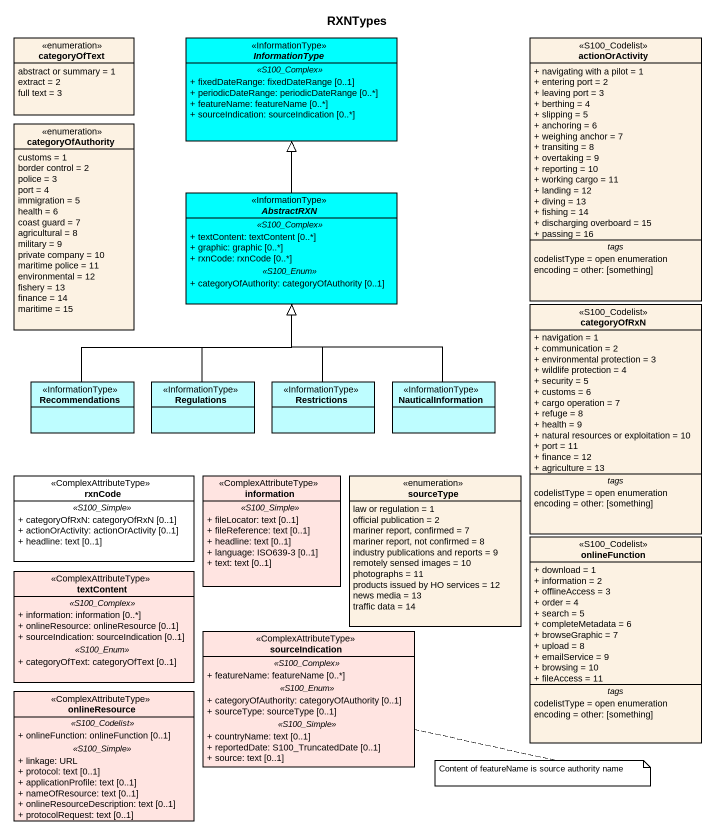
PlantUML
@startuml
title RXNTypes
hide circle
hide empty members
skinparam classAttributeIconSize 0
enum categoryOfText #FCF2E3 {
  abstract or summary = 1
  extract = 2
  full text = 3
}
abstract class InformationType <<InformationType>> #00FFFF {
  .. <<S100_Complex>> ..
  + fixedDateRange: fixedDateRange [0..1]
  + periodicDateRange: periodicDateRange [0..*]
  + featureName: featureName [0..*]
  + sourceIndication: sourceIndication [0..*]
}
class actionOrActivity <<S100_Codelist>> #FCF2E3 {
  + navigating with a pilot = 1
  + entering port = 2
  + leaving port = 3
  + berthing = 4
  + slipping = 5
  + anchoring = 6
  + weighing anchor = 7
  + transiting = 8
  + overtaking = 9
  + reporting = 10
  + working cargo = 11
  + landing = 12
  + diving = 13
  + fishing = 14
  + discharging overboard = 15
  + passing = 16
  -- tags --
  codelistType = open enumeration
  encoding = other: [something]
}
enum categoryOfAuthority #FCF2E3 {
  customs = 1
  border control = 2
  police = 3
  port = 4
  immigration = 5
  health = 6
  coast guard = 7
  agricultural = 8
  military = 9
  private company = 10
  maritime police = 11
  environmental = 12
  fishery = 13
  finance = 14
  maritime = 15
}
abstract class AbstractRXN <<InformationType>> #00FFFF {
  .. <<S100_Complex>> ..
  + textContent: textContent [0..*]
  + graphic: graphic [0..*]
  + rxnCode: rxnCode [0..*]
  .. <<S100_Enum>> ..
  + categoryOfAuthority: categoryOfAuthority [0..1]
}
class categoryOfRxN <<S100_Codelist>> #FCF2E3 {
  + navigation = 1
  + communication = 2
  + environmental protection = 3
  + wildlife protection = 4
  + security = 5
  + customs = 6
  + cargo operation = 7
  + refuge = 8
  + health = 9
  + natural resources or exploitation = 10
  + port = 11
  + finance = 12
  + agriculture = 13
  -- tags --
  codelistType = open enumeration
  encoding = other: [something]
}
class Recommendations <<InformationType>> #BEFDFF
class Regulations <<InformationType>> #BEFDFF
class Restrictions <<InformationType>> #BEFDFF
class NauticalInformation <<InformationType>> #BEFDFF
class rxnCode <<ComplexAttributeType>> {
  .. <<S100_Simple>> ..
  + categoryOfRxN: categoryOfRxN [0..1]
  + actionOrActivity: actionOrActivity [0..1]
  + headline: text [0..1]
}
class information <<ComplexAttributeType>> #FFE4E1 {
  .. <<S100_Simple>> ..
  + fileLocator: text [0..1]
  + fileReference: text [0..1]
  + headline: text [0..1]
  + language: ISO639-3 [0..1]
  + text: text [0..1]
}
enum sourceType #FCF2E3 {
  law or regulation = 1
  official publication = 2
  mariner report, confirmed = 7
  mariner report, not confirmed = 8
  industry publications and reports = 9
  remotely sensed images = 10
  photographs = 11
  products issued by HO services = 12
  news media = 13
  traffic data = 14
}
class onlineFunction <<S100_Codelist>> #FCF2E3 {
  + download = 1
  + information = 2
  + offlineAccess = 3
  + order = 4
  + search = 5
  + completeMetadata = 6
  + browseGraphic = 7
  + upload = 8
  + emailService = 9
  + browsing = 10
  + fileAccess = 11
  -- tags --
  codelistType = open enumeration
  encoding = other: [something]
}
class textContent <<ComplexAttributeType>> #FFE4E1 {
  .. <<S100_Complex>> ..
  + information: information [0..*]
  + onlineResource: onlineResource [0..1]
  + sourceIndication: sourceIndication [0..1]
  .. <<S100_Enum>> ..
  + categoryOfText: categoryOfText [0..1]
}
class sourceIndication <<ComplexAttributeType>> #FFE4E1 {
  .. <<S100_Complex>> ..
  + featureName: featureName [0..*]
  .. <<S100_Enum>> ..
  + categoryOfAuthority: categoryOfAuthority [0..1]
  + sourceType: sourceType [0..1]
  .. <<S100_Simple>> ..
  + countryName: text [0..1]
  + reportedDate: S100_TruncatedDate [0..1]
  + source: text [0..1]
}
class onlineResource <<ComplexAttributeType>> #FFE4E1 {
  .. <<S100_Codelist>> ..
  + onlineFunction: onlineFunction [0..1]
  .. <<S100_Simple>> ..
  + linkage: URL
  + protocol: text [0..1]
  + applicationProfile: text [0..1]
  + nameOfResource: text [0..1]
  + onlineResourceDescription: text [0..1]
  + protocolRequest: text [0..1]
}
AbstractRXN -up-|> InformationType
Recommendations -up-|> AbstractRXN
Regulations -up-|> AbstractRXN
Restrictions -up-|> AbstractRXN
NauticalInformation -up-|> AbstractRXN
note right of sourceIndication : Content of featureName is source authority name
@enduml
